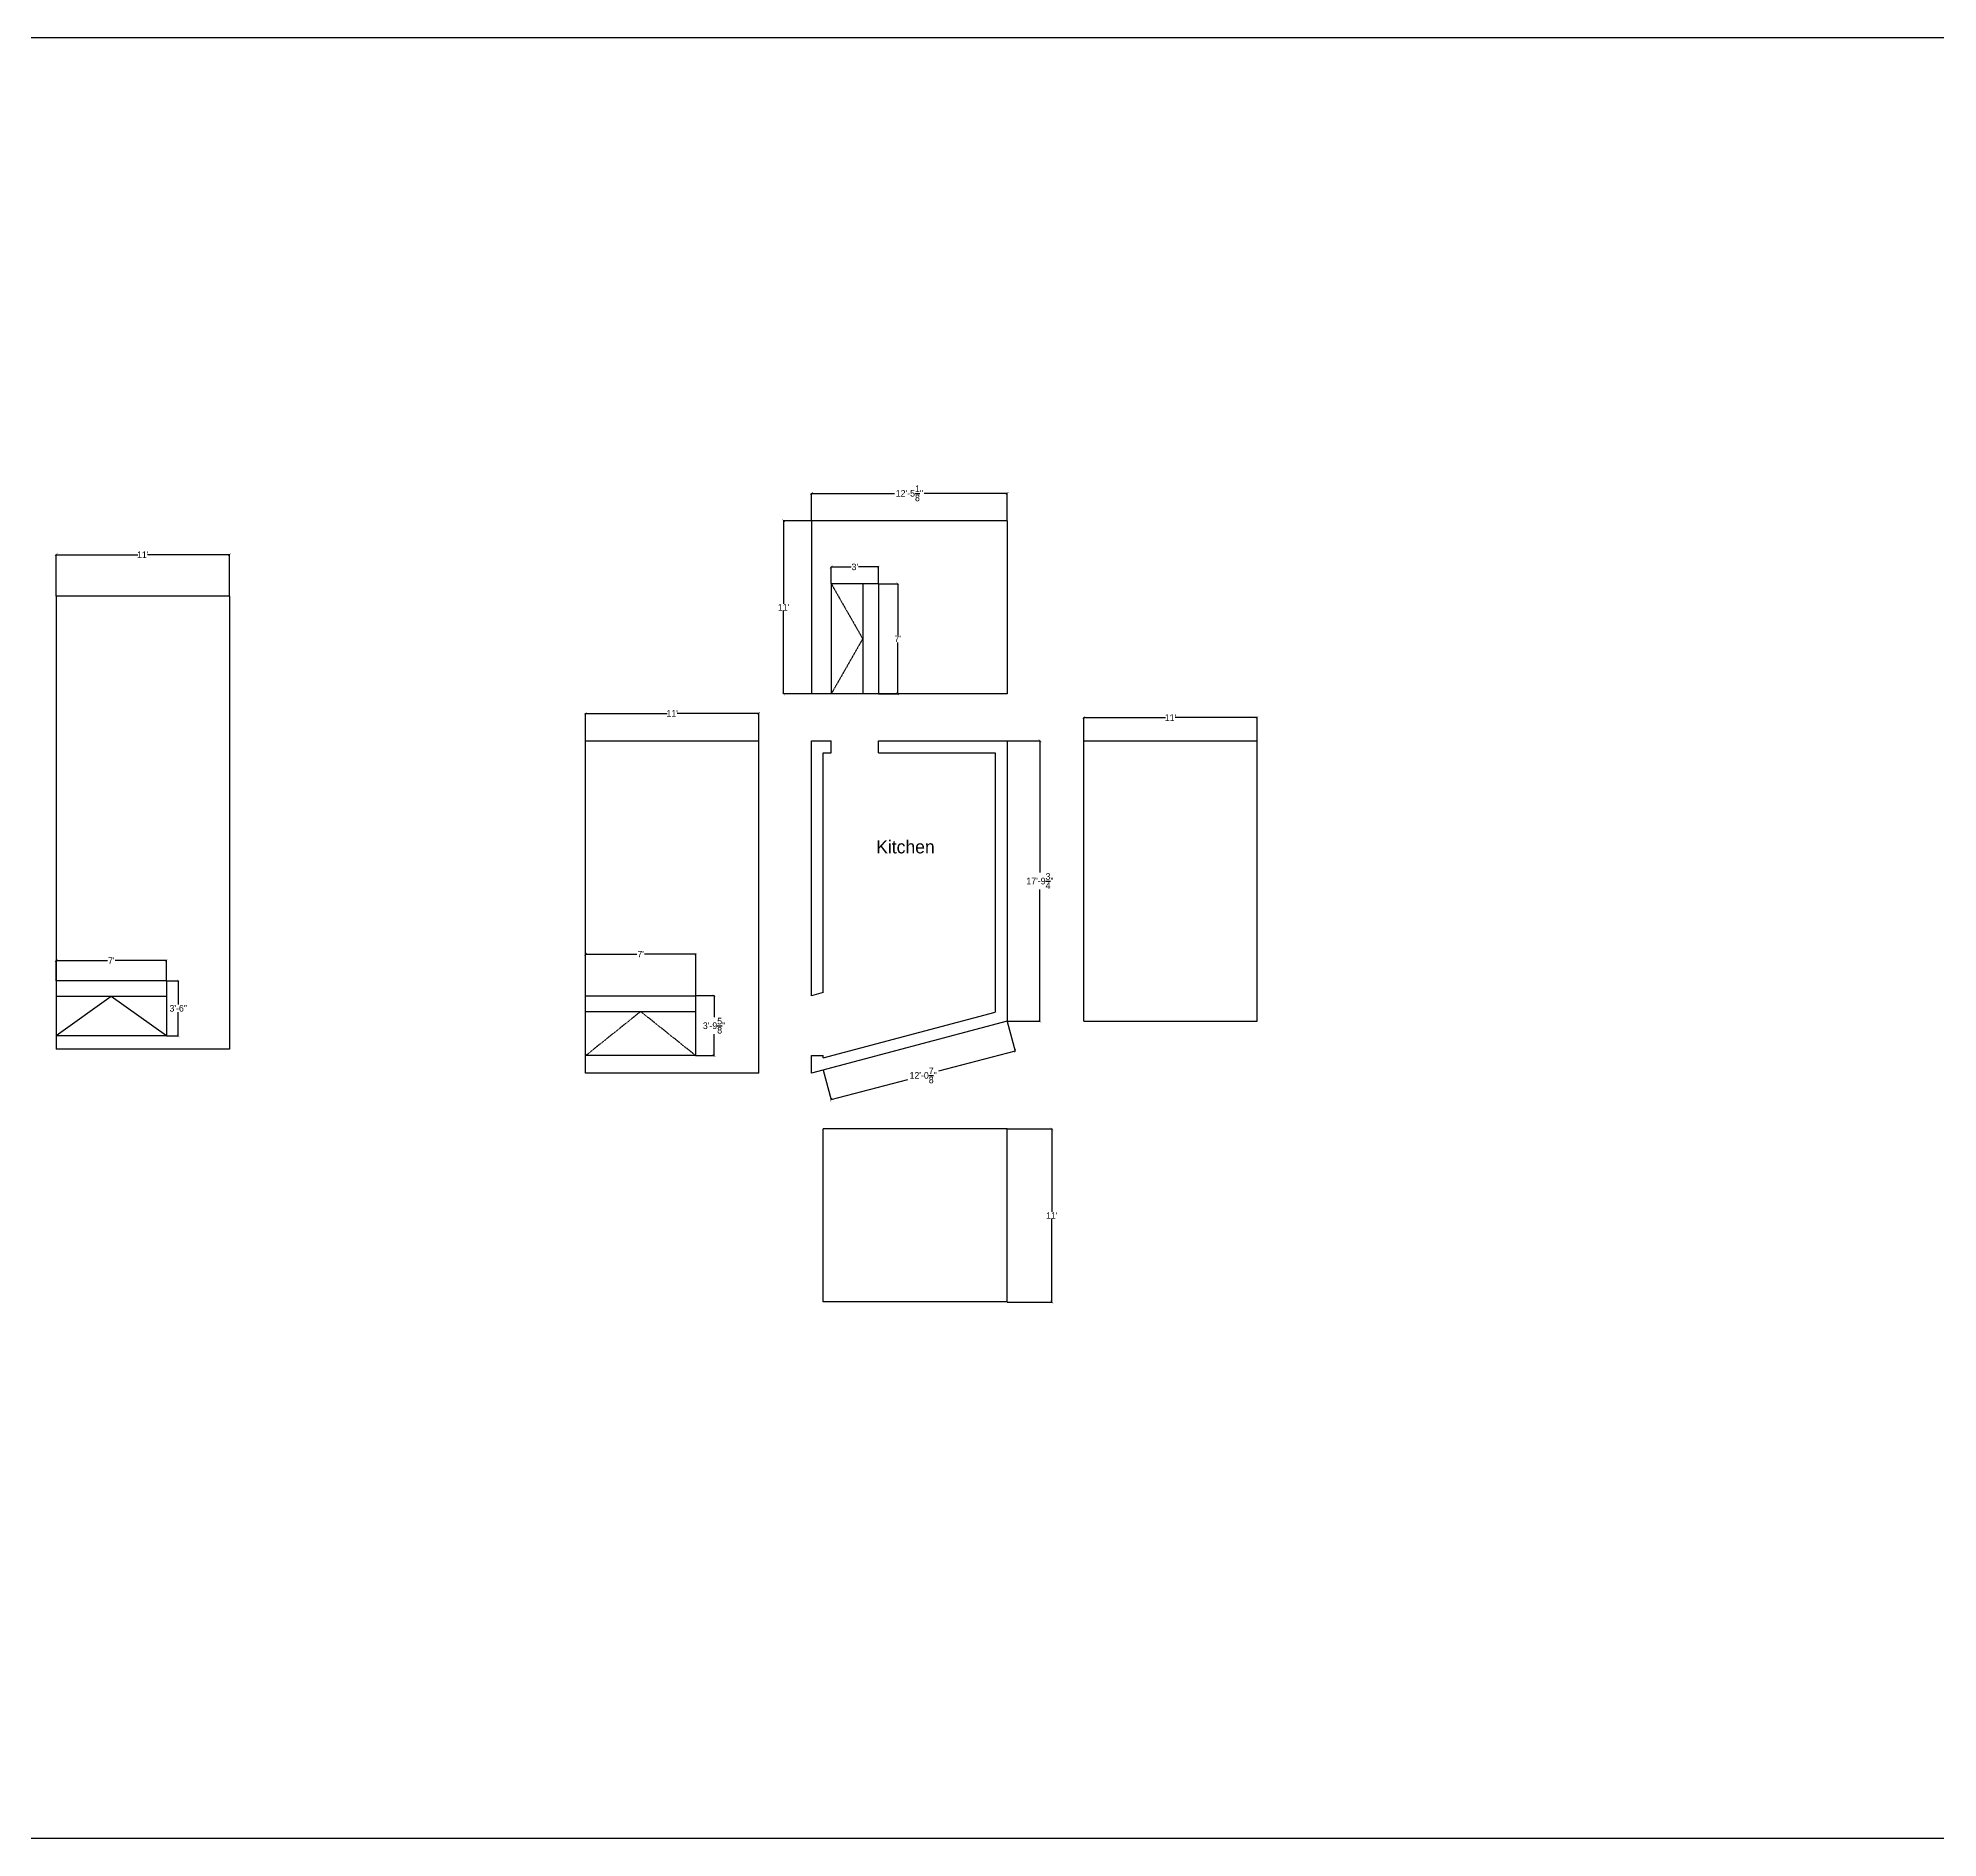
# Model space of a CAD drawing. Header units: inches. Extents: x -21847 to -712, y -8920 to 1030.
# Drawn here: x -9102 to -7654, y -1748 to -376 of the extents above; entities that cross this region are included whole.
import ezdxf

# ---------------------------------------------------------------- set-up
doc = ezdxf.new("R2010")
doc.units = ezdxf.units.IN
doc.header["$LTSCALE"] = 0.005
doc.header["$MEASUREMENT"] = 0
doc.header["$PDMODE"] = 67
doc.header["$PDSIZE"] = -1
doc.linetypes.add('ACAD_ISO02W100', pattern=[15, 12, -3])
doc.layers.add('DIMENIONS-1', color=7, linetype='Continuous')
doc.layers.add('TEXT-1', color=3, linetype='Continuous')
doc.styles.add('COMIC SANS MS', font='comic.ttf', dxfattribs={"height": 5})
doc.dimstyles.new('COMIC SANS MS', dxfattribs={"dimtxt": 5, "dimasz": 2, "dimexe": 0.18, "dimexo": 0.0625, "dimgap": 0.09, "dimtad": 0, "dimtih": 1, "dimtoh": 1, "dimdec": 3, "dimzin": 0, "dimdsep": 46, "dimlunit": 4, "dimtxsty": 'COMIC SANS MS', "dimblk": 'ARCHTICK', "dimcen": 0.09, "dimclrd": 13, "dimclre": 13, "dimclrt": 3, "dimadec": 0, "dimazin": 0, "dimtfac": 1, "dimtdec": 3, "dimtofl": 0, "dimtmove": 0, "dimatfit": 3, "dimfxl": 1, "dimtolj": 1, "dimtzin": 0, "dimarcsym": 0})

# ---------------------------------------------------------------- blocks, each defined once
blk = doc.blocks.new('_ArchTick')
at = {"color": 0, "linetype": 'ByBlock', "const_width": 0.15}
blk.add_lwpolyline([(-0.5, -0.5), (0.5, 0.5)], dxfattribs=at)
blk = doc.blocks.new('*D44')
at = {"layer": 'Defpoints', "color": 0, "transparency": 16777216}
for p in [(-8363.2, -1207.8), (-8363.2, -1339.8), (-8329.1, -1339.8)]:
    blk.add_point(p, dxfattribs=at)
at = {"layer": 'DIMENIONS-1', "color": 13, "lineweight": -2, "transparency": 16777216}
for p, q in [((-8363.1, -1207.8), (-8328.9, -1207.8)), ((-8329.1, -1207.8), (-8329.1, -1271)), ((-8329.1, -1339.8), (-8329.1, -1276.5)), ((-8363.1, -1339.8), (-8328.9, -1339.8))]:
    blk.add_line(p, q, dxfattribs=at)
at = {"layer": 'DIMENIONS-1', "color": 13, "lineweight": -2, "transparency": 16777216, "xscale": 2, "yscale": 2, "zscale": 2}
for p, rotation in [((-8329.1, -1207.8), 90), ((-8329.1, -1339.8), 270)]:
    blk.add_blockref('_ArchTick', p, dxfattribs=dict(at, rotation=rotation))
at = {"layer": 'DIMENIONS-1', "color": 3, "transparency": 16777216, "insert": (-8329.1, -1273.8), "char_height": 5, "attachment_point": 5, "style": 'COMIC SANS MS'}
blk.add_mtext("\\A1;11'", dxfattribs=at)
blk = doc.blocks.new('*D45')
at = {"layer": 'Defpoints', "color": 0, "transparency": 16777216}
for p in [(-8363.2, -1125.7), (-8357.2, -1148.5), (-8503.3, -1162.8)]:
    blk.add_point(p, dxfattribs=at)
at = {"layer": 'DIMENIONS-1', "color": 13, "lineweight": -2, "transparency": 16777216}
for p, q in [((-8363.2, -1125.8), (-8357.1, -1148.6)), ((-8357.2, -1148.5), (-8415.6, -1163.9)), ((-8503.3, -1162.9), (-8497.2, -1185.7)), ((-8497.3, -1185.5), (-8438.9, -1170.1))]:
    blk.add_line(p, q, dxfattribs=at)
at = {"layer": 'DIMENIONS-1', "color": 13, "lineweight": -2, "transparency": 16777216, "xscale": 2, "yscale": 2, "zscale": 2}
for p, rotation in [((-8357.2, -1148.5), 14.8199837450384), ((-8497.3, -1185.5), 194.8199837450384)]:
    blk.add_blockref('_ArchTick', p, dxfattribs=dict(at, rotation=rotation))
at = {"layer": 'DIMENIONS-1', "color": 3, "transparency": 16777216, "insert": (-8427.2, -1167), "char_height": 5, "attachment_point": 5, "style": 'COMIC SANS MS'}
blk.add_mtext('\\A1;12\'-0{\\H1x;\\S7/8;}"', dxfattribs=at)
blk = doc.blocks.new('*D46')
at = {"layer": 'Defpoints', "color": 0, "transparency": 16777216}
for p in [(-8172.7, -894.2), (-8304.7, -911.9), (-8172.7, -911.9)]:
    blk.add_point(p, dxfattribs=at)
at = {"layer": 'DIMENIONS-1', "color": 13, "lineweight": -2, "transparency": 16777216}
for p, q in [((-8304.7, -911.9), (-8304.7, -894)), ((-8304.7, -894.2), (-8242.4, -894.2)), ((-8172.7, -894.2), (-8235, -894.2)), ((-8172.7, -911.9), (-8172.7, -894))]:
    blk.add_line(p, q, dxfattribs=at)
at = {"layer": 'DIMENIONS-1', "color": 13, "lineweight": -2, "transparency": 16777216, "xscale": 2, "yscale": 2, "zscale": 2, "rotation": 180}
blk.add_blockref('_ArchTick', (-8304.7, -894.2), dxfattribs=at)
at = {"layer": 'DIMENIONS-1', "color": 13, "lineweight": -2, "transparency": 16777216, "xscale": 2, "yscale": 2, "zscale": 2}
blk.add_blockref('_ArchTick', (-8172.7, -894.2), dxfattribs=at)
at = {"layer": 'DIMENIONS-1', "color": 3, "transparency": 16777216, "insert": (-8238.7, -894.2), "char_height": 5, "attachment_point": 5, "style": 'COMIC SANS MS'}
blk.add_mtext("\\A1;11'", dxfattribs=at)
blk = doc.blocks.new('*D47')
at = {"layer": 'Defpoints', "color": 0, "transparency": 16777216}
for p in [(-8363.2, -911.9), (-8363.2, -1125.7), (-8338.2, -1125.7)]:
    blk.add_point(p, dxfattribs=at)
at = {"layer": 'DIMENIONS-1', "color": 13, "lineweight": -2, "transparency": 16777216}
for p, q in [((-8363.1, -911.9), (-8338.1, -911.9)), ((-8338.2, -911.9), (-8338.2, -1012.4)), ((-8338.2, -1125.7), (-8338.2, -1025.3)), ((-8363.1, -1125.7), (-8338.1, -1125.7))]:
    blk.add_line(p, q, dxfattribs=at)
at = {"layer": 'DIMENIONS-1', "color": 13, "lineweight": -2, "transparency": 16777216, "xscale": 2, "yscale": 2, "zscale": 2}
for p, rotation in [((-8338.2, -911.9), 90), ((-8338.2, -1125.7), 270)]:
    blk.add_blockref('_ArchTick', p, dxfattribs=dict(at, rotation=rotation))
at = {"layer": 'DIMENIONS-1', "color": 3, "transparency": 16777216, "insert": (-8338.2, -1018.8), "char_height": 5, "attachment_point": 5, "style": 'COMIC SANS MS'}
blk.add_mtext('\\A1;17\'-9{\\H1x;\\S3/4;}"', dxfattribs=at)
blk = doc.blocks.new('*D48')
at = {"layer": 'Defpoints', "color": 0, "transparency": 16777216}
for p in [(-8461.3, -779.3), (-8497.3, -792.1), (-8461.3, -792.1)]:
    blk.add_point(p, dxfattribs=at)
at = {"layer": 'DIMENIONS-1', "color": 13, "lineweight": -2, "transparency": 16777216}
for p, q in [((-8497.3, -792), (-8497.3, -779.2)), ((-8497.3, -779.3), (-8482.1, -779.3)), ((-8461.3, -779.3), (-8476.5, -779.3)), ((-8461.3, -792), (-8461.3, -779.2))]:
    blk.add_line(p, q, dxfattribs=at)
at = {"layer": 'DIMENIONS-1', "color": 13, "lineweight": -2, "transparency": 16777216, "xscale": 2, "yscale": 2, "zscale": 2, "rotation": 180}
blk.add_blockref('_ArchTick', (-8497.3, -779.3), dxfattribs=at)
at = {"layer": 'DIMENIONS-1', "color": 13, "lineweight": -2, "transparency": 16777216, "xscale": 2, "yscale": 2, "zscale": 2}
blk.add_blockref('_ArchTick', (-8461.3, -779.3), dxfattribs=at)
at = {"layer": 'DIMENIONS-1', "color": 3, "transparency": 16777216, "insert": (-8479.3, -779.3), "char_height": 5, "attachment_point": 5, "style": 'COMIC SANS MS'}
blk.add_mtext("\\A1;3'", dxfattribs=at)
blk = doc.blocks.new('*D49')
at = {"layer": 'Defpoints', "color": 0, "transparency": 16777216}
for p in [(-8461.3, -792.1), (-8461.3, -876.1), (-8446.6, -876.1)]:
    blk.add_point(p, dxfattribs=at)
at = {"layer": 'DIMENIONS-1', "color": 13, "lineweight": -2, "transparency": 16777216}
for p, q in [((-8461.2, -792.1), (-8446.4, -792.1)), ((-8446.6, -792.1), (-8446.6, -831.4)), ((-8446.6, -876.1), (-8446.6, -836.9)), ((-8461.2, -876.1), (-8446.4, -876.1))]:
    blk.add_line(p, q, dxfattribs=at)
at = {"layer": 'DIMENIONS-1', "color": 13, "lineweight": -2, "transparency": 16777216, "xscale": 2, "yscale": 2, "zscale": 2}
for p, rotation in [((-8446.6, -792.1), 90), ((-8446.6, -876.1), 270)]:
    blk.add_blockref('_ArchTick', p, dxfattribs=dict(at, rotation=rotation))
at = {"layer": 'DIMENIONS-1', "color": 3, "transparency": 16777216, "insert": (-8446.6, -834.1), "char_height": 5, "attachment_point": 5, "style": 'COMIC SANS MS'}
blk.add_mtext("\\A1;7'", dxfattribs=at)
blk = doc.blocks.new('*D50')
at = {"layer": 'Defpoints', "color": 0, "transparency": 16777216}
for p in [(-8512.3, -744.1), (-8533.6, -876.1), (-8512.3, -876.1)]:
    blk.add_point(p, dxfattribs=at)
at = {"layer": 'DIMENIONS-1', "color": 13, "lineweight": -2, "transparency": 16777216}
for p, q in [((-8512.4, -744.1), (-8533.7, -744.1)), ((-8533.6, -744.1), (-8533.6, -807.4)), ((-8533.6, -876.1), (-8533.6, -812.8)), ((-8512.4, -876.1), (-8533.7, -876.1))]:
    blk.add_line(p, q, dxfattribs=at)
at = {"layer": 'DIMENIONS-1', "color": 13, "lineweight": -2, "transparency": 16777216, "xscale": 2, "yscale": 2, "zscale": 2}
for p, rotation in [((-8533.6, -744.1), 90), ((-8533.6, -876.1), 270)]:
    blk.add_blockref('_ArchTick', p, dxfattribs=dict(at, rotation=rotation))
at = {"layer": 'DIMENIONS-1', "color": 3, "transparency": 16777216, "insert": (-8533.6, -810.1), "char_height": 5, "attachment_point": 5, "style": 'COMIC SANS MS'}
blk.add_mtext("\\A1;11'", dxfattribs=at)
blk = doc.blocks.new('*D51')
at = {"layer": 'Defpoints', "color": 0, "transparency": 16777216}
for p in [(-8512.3, -723.2), (-8512.3, -744.1), (-8363.2, -744.1)]:
    blk.add_point(p, dxfattribs=at)
at = {"layer": 'DIMENIONS-1', "color": 13, "lineweight": -2, "transparency": 16777216}
for p, q in [((-8512.3, -744), (-8512.3, -723)), ((-8512.3, -723.2), (-8449.1, -723.2)), ((-8363.2, -723.2), (-8426.4, -723.2)), ((-8363.2, -744), (-8363.2, -723))]:
    blk.add_line(p, q, dxfattribs=at)
at = {"layer": 'DIMENIONS-1', "color": 13, "lineweight": -2, "transparency": 16777216, "xscale": 2, "yscale": 2, "zscale": 2, "rotation": 180}
blk.add_blockref('_ArchTick', (-8512.3, -723.2), dxfattribs=at)
at = {"layer": 'DIMENIONS-1', "color": 13, "lineweight": -2, "transparency": 16777216, "xscale": 2, "yscale": 2, "zscale": 2}
blk.add_blockref('_ArchTick', (-8363.2, -723.2), dxfattribs=at)
at = {"layer": 'DIMENIONS-1', "color": 3, "transparency": 16777216, "insert": (-8437.7, -723.2), "char_height": 5, "attachment_point": 5, "style": 'COMIC SANS MS'}
blk.add_mtext('\\A1;12\'-5{\\H1x;\\S1/8;}"', dxfattribs=at)
blk = doc.blocks.new('*D54')
at = {"layer": 'Defpoints', "color": 0, "transparency": 16777216}
for p in [(-8684.5, -1074.6), (-8684.5, -1106.2), (-8600.5, -1106.2)]:
    blk.add_point(p, dxfattribs=at)
at = {"layer": 'DIMENIONS-1', "color": 13, "lineweight": -2, "transparency": 16777216}
for p, q in [((-8684.5, -1106.2), (-8684.5, -1074.5)), ((-8684.5, -1074.6), (-8645.4, -1074.6)), ((-8600.5, -1074.6), (-8639.6, -1074.6)), ((-8600.5, -1106.2), (-8600.5, -1074.5))]:
    blk.add_line(p, q, dxfattribs=at)
at = {"layer": 'DIMENIONS-1', "color": 13, "lineweight": -2, "transparency": 16777216, "xscale": 2, "yscale": 2, "zscale": 2, "rotation": 180}
blk.add_blockref('_ArchTick', (-8684.5, -1074.6), dxfattribs=at)
at = {"layer": 'DIMENIONS-1', "color": 13, "lineweight": -2, "transparency": 16777216, "xscale": 2, "yscale": 2, "zscale": 2}
blk.add_blockref('_ArchTick', (-8600.5, -1074.6), dxfattribs=at)
at = {"layer": 'DIMENIONS-1', "color": 3, "transparency": 16777216, "insert": (-8642.5, -1074.6), "char_height": 5, "attachment_point": 5, "style": 'COMIC SANS MS'}
blk.add_mtext("\\A1;7'", dxfattribs=at)
blk = doc.blocks.new('*D55')
at = {"layer": 'Defpoints', "color": 0, "transparency": 16777216}
for p in [(-8600.5, -1106.2), (-8600.5, -1151.9), (-8586.6, -1151.9)]:
    blk.add_point(p, dxfattribs=at)
at = {"layer": 'DIMENIONS-1', "color": 13, "lineweight": -2, "transparency": 16777216}
for p, q in [((-8600.4, -1106.2), (-8586.4, -1106.2)), ((-8586.6, -1106.2), (-8586.6, -1122.6)), ((-8586.6, -1151.9), (-8586.6, -1135.5)), ((-8600.4, -1151.9), (-8586.4, -1151.9))]:
    blk.add_line(p, q, dxfattribs=at)
at = {"layer": 'DIMENIONS-1', "color": 13, "lineweight": -2, "transparency": 16777216, "xscale": 2, "yscale": 2, "zscale": 2}
for p, rotation in [((-8586.6, -1106.2), 90), ((-8586.6, -1151.9), 270)]:
    blk.add_blockref('_ArchTick', p, dxfattribs=dict(at, rotation=rotation))
at = {"layer": 'DIMENIONS-1', "color": 3, "transparency": 16777216, "insert": (-8586.6, -1129.1), "char_height": 5, "attachment_point": 5, "style": 'COMIC SANS MS'}
blk.add_mtext('\\A1;3\'-9{\\H1x;\\S5/8;}"', dxfattribs=at)
blk = doc.blocks.new('*D56')
at = {"layer": 'Defpoints', "color": 0, "transparency": 16777216}
for p in [(-8684.5, -891), (-8684.5, -911.9), (-8552.5, -911.9)]:
    blk.add_point(p, dxfattribs=at)
at = {"layer": 'DIMENIONS-1', "color": 13, "lineweight": -2, "transparency": 16777216}
for p, q in [((-8684.5, -911.9), (-8684.5, -890.8)), ((-8684.5, -891), (-8622.2, -891)), ((-8552.5, -891), (-8614.8, -891)), ((-8552.5, -911.9), (-8552.5, -890.8))]:
    blk.add_line(p, q, dxfattribs=at)
at = {"layer": 'DIMENIONS-1', "color": 13, "lineweight": -2, "transparency": 16777216, "xscale": 2, "yscale": 2, "zscale": 2, "rotation": 180}
blk.add_blockref('_ArchTick', (-8684.5, -891), dxfattribs=at)
at = {"layer": 'DIMENIONS-1', "color": 13, "lineweight": -2, "transparency": 16777216, "xscale": 2, "yscale": 2, "zscale": 2}
blk.add_blockref('_ArchTick', (-8552.5, -891), dxfattribs=at)
at = {"layer": 'DIMENIONS-1', "color": 3, "transparency": 16777216, "insert": (-8618.5, -891), "char_height": 5, "attachment_point": 5, "style": 'COMIC SANS MS'}
blk.add_mtext("\\A1;11'", dxfattribs=at)
blk = doc.blocks.new('*D82')
at = {"layer": 'Defpoints', "color": 0, "transparency": 16777216}
for p in [(-9088, -770), (-9088, -801.7), (-8956, -801.7)]:
    blk.add_point(p, dxfattribs=at)
at = {"layer": 'DIMENIONS-1', "color": 13, "lineweight": -2, "transparency": 16777216}
for p, q in [((-9088, -801.7), (-9088, -769.8)), ((-9088, -770), (-9025.7, -770)), ((-8956, -770), (-9018.3, -770)), ((-8956, -801.7), (-8956, -769.8))]:
    blk.add_line(p, q, dxfattribs=at)
at = {"layer": 'DIMENIONS-1', "color": 13, "lineweight": -2, "transparency": 16777216, "xscale": 2, "yscale": 2, "zscale": 2, "rotation": 180}
blk.add_blockref('_ArchTick', (-9088, -770), dxfattribs=at)
at = {"layer": 'DIMENIONS-1', "color": 13, "lineweight": -2, "transparency": 16777216, "xscale": 2, "yscale": 2, "zscale": 2}
blk.add_blockref('_ArchTick', (-8956, -770), dxfattribs=at)
at = {"layer": 'DIMENIONS-1', "color": 3, "transparency": 16777216, "insert": (-9022, -770), "char_height": 5, "attachment_point": 5, "style": 'COMIC SANS MS'}
blk.add_mtext("\\A1;11'", dxfattribs=at)
blk = doc.blocks.new('*D83')
at = {"layer": 'Defpoints', "color": 0, "transparency": 16777216}
for p in [(-9088, -1079.5), (-9088, -1094.9), (-9004, -1094.9)]:
    blk.add_point(p, dxfattribs=at)
at = {"layer": 'DIMENIONS-1', "color": 13, "lineweight": -2, "transparency": 16777216}
for p, q in [((-9088, -1094.8), (-9088, -1079.3)), ((-9088, -1079.5), (-9048.9, -1079.5)), ((-9004, -1079.5), (-9043.1, -1079.5)), ((-9004, -1094.8), (-9004, -1079.3))]:
    blk.add_line(p, q, dxfattribs=at)
at = {"layer": 'DIMENIONS-1', "color": 13, "lineweight": -2, "transparency": 16777216, "xscale": 2, "yscale": 2, "zscale": 2, "rotation": 180}
blk.add_blockref('_ArchTick', (-9088, -1079.5), dxfattribs=at)
at = {"layer": 'DIMENIONS-1', "color": 13, "lineweight": -2, "transparency": 16777216, "xscale": 2, "yscale": 2, "zscale": 2}
blk.add_blockref('_ArchTick', (-9004, -1079.5), dxfattribs=at)
at = {"layer": 'DIMENIONS-1', "color": 3, "transparency": 16777216, "insert": (-9046, -1079.5), "char_height": 5, "attachment_point": 5, "style": 'COMIC SANS MS'}
blk.add_mtext("\\A1;7'", dxfattribs=at)
blk = doc.blocks.new('*D84')
at = {"layer": 'Defpoints', "color": 0, "transparency": 16777216}
for p in [(-9004, -1094.9), (-9004, -1136.9), (-8995, -1136.9)]:
    blk.add_point(p, dxfattribs=at)
at = {"layer": 'DIMENIONS-1', "color": 13, "lineweight": -2, "transparency": 16777216}
for p, q in [((-9003.9, -1094.9), (-8994.8, -1094.9)), ((-8995, -1094.9), (-8995, -1113)), ((-8995, -1136.9), (-8995, -1118.7)), ((-9003.9, -1136.9), (-8994.8, -1136.9))]:
    blk.add_line(p, q, dxfattribs=at)
at = {"layer": 'DIMENIONS-1', "color": 13, "lineweight": -2, "transparency": 16777216, "xscale": 2, "yscale": 2, "zscale": 2}
for p, rotation in [((-8995, -1094.9), 90), ((-8995, -1136.9), 270)]:
    blk.add_blockref('_ArchTick', p, dxfattribs=dict(at, rotation=rotation))
at = {"layer": 'DIMENIONS-1', "color": 3, "transparency": 16777216, "insert": (-8995, -1115.9), "char_height": 5, "attachment_point": 5, "style": 'COMIC SANS MS'}
blk.add_mtext('\\A1;3\'-6"', dxfattribs=at)

msp = doc.modelspace()

# ---------------------------------------------------------------- linework, layer by layer
for p, q in [((-8512.3018, -744.1077), (-8512.3018, -876.1077)), ((-8363.1952, -744.1077), (-8512.3018, -744.1077)), ((-8363.1952, -744.1077), (-8363.1952, -876.1077)), ((-8497.3018, -792.1077), (-8497.3018, -876.1077)), ((-8461.3018, -792.1077), (-8497.3018, -792.1077)), ((-8473.3018, -792.1077), (-8473.3018, -876.1077)), ((-8461.3018, -792.1077), (-8461.3018, -876.1077)), ((-8956, -801.7191), (-9088, -801.7191)), ((-9088, -801.7191), (-9088, -1146.8903)), ((-8956, -801.7191), (-8956, -1146.8903)), ((-8363.1952, -876.1077), (-8512.3018, -876.1077)), ((-8684.5, -911.9399), (-8552.5, -911.9399)), ((-8684.5, -1165.1971), (-8684.5, -911.9399)), ((-8552.5, -1165.1971), (-8552.5, -911.9399)), ((-8512.3018, -1106.2357), (-8512.3018, -911.9399)), ((-8512.3018, -911.9399), (-8497.3018, -911.9399)), ((-8497.3018, -920.9399), (-8497.3018, -911.9399)), ((-8461.3018, -920.9399), (-8461.3018, -911.9399)), ((-8461.3018, -911.9399), (-8363.1952, -911.9399)), ((-8363.1952, -911.9399), (-8363.1952, -1125.7457)), ((-8304.705, -1125.7457), (-8304.705, -911.9399)), ((-8304.705, -911.9399), (-8172.705, -911.9399)), ((-8172.705, -1125.7457), (-8172.705, -911.9399)), ((-8503.3018, -1103.8544), (-8503.3018, -920.9399)), ((-8503.3018, -920.9399), (-8497.3018, -920.9399)), ((-8461.3018, -920.9399), (-8372.1952, -920.9399)), ((-8372.1952, -920.9399), (-8372.1952, -1118.8173)), ((-9004, -1094.8573), (-9088, -1094.8573)), ((-9004, -1094.8573), (-9004, -1136.8573)), ((-9004, -1106.8573), (-9088, -1106.8573)), ((-9046, -1106.8573), (-9088, -1136.8573)), ((-9004, -1136.8573), (-9046, -1106.8573)), ((-8684.5, -1106.2357), (-8600.5, -1106.2357)), ((-8600.5, -1151.8874), (-8600.5, -1106.2357)), ((-8503.3018, -1103.8544), (-8512.3018, -1106.2357)), ((-8684.5, -1118.2357), (-8600.5, -1118.2357)), ((-8363.1952, -1125.7457), (-8512.3018, -1165.1971)), ((-8503.3018, -1153.5061), (-8372.1952, -1118.8173)), ((-8304.705, -1125.7457), (-8172.705, -1125.7457)), ((-9004, -1136.8573), (-9088, -1136.8573)), ((-8956, -1146.8903), (-9088, -1146.8903)), ((-8600.5, -1151.8874), (-8684.5, -1151.8874)), ((-8512.3018, -1165.1971), (-8512.3018, -1151.8874)), ((-8512.3018, -1151.8874), (-8503.3018, -1151.8874)), ((-8503.3018, -1153.5061), (-8503.3018, -1151.8874)), ((-8552.5, -1165.1971), (-8684.5, -1165.1971)), ((-8503.3018, -1339.7575), (-8503.3018, -1207.7575)), ((-8363.1952, -1207.7575), (-8503.3018, -1207.7575)), ((-8363.1952, -1339.7575), (-8363.1952, -1207.7575)), ((-8363.1952, -1339.7575), (-8503.3018, -1339.7575))]:
    msp.add_line(p, q)
at = {"linetype": 'ACAD_ISO02W100'}
for p, q in [((-8497.3018, -792.1077), (-8473.3018, -834.1077)), ((-8473.3018, -834.1077), (-8497.3018, -876.1077)), ((-8684.5, -1151.8874), (-8642.5, -1118.2357)), ((-8642.5, -1118.2357), (-8600.5, -1151.8874))]:
    msp.add_line(p, q, dxfattribs=at)
msp.add_lwpolyline([(-5992.5, -376), (-12755.5, -376), (-12755.5, -1748.5), (-5992.5, -1748.5)], close=True)

# ---------------------------------------------------------------- texts
at = {"layer": 'TEXT-1', "insert": (-8463, -987.7355), "char_height": 10, "attachment_point": 1, "style": 'COMIC SANS MS'}
msp.add_mtext_dynamic_manual_height_columns('Kitchen', width=85, gutter_width=50, heights=[0], dxfattribs=at)

# ---------------------------------------------------------------- dimensions: what is measured, and where the dimension line sits
at = {"layer": 'DIMENIONS-1'}
for base, p1, p2, picture, middle in [((-8512.3018, -723.205), (-8363.1952, -744.1077), (-8512.3018, -744.1077), '*D51', (-8437.7485, -723.205)), ((-9088, -770.0029), (-8956, -801.7191), (-9088, -801.7191), '*D82', (-9022, -770.0029)), ((-8461.3018, -779.3306), (-8497.3018, -792.1077), (-8461.3018, -792.1077), '*D48', (-8479.3018, -779.3306)), ((-8684.5, -890.9685), (-8552.5, -911.9399), (-8684.5, -911.9399), '*D56', (-8618.5, -890.9685)), ((-8172.705, -894.2165), (-8304.705, -911.9399), (-8172.705, -911.9399), '*D46', (-8238.705, -894.2165)), ((-8684.5, -1074.6416), (-8600.5, -1106.2357), (-8684.5, -1106.2357), '*D54', (-8642.5, -1074.6416)), ((-9088, -1079.5029), (-9004, -1094.8573), (-9088, -1094.8573), '*D83', (-9046, -1079.5029))]:
    dim = msp.add_linear_dim(base=base, p1=p1, p2=p2, dimstyle='COMIC SANS MS', override={"dimtfillclr": 2}, dxfattribs=at)
    dim.commit()
    dim.dimension.update_dxf_attribs({"geometry": picture, "text_midpoint": middle})
for base, p1, p2, angle, picture, middle in [((-8533.5593, -876.1077), (-8512.3018, -744.1077), (-8512.3018, -876.1077), 90, '*D50', (-8533.5593, -810.1077)), ((-8446.5514, -876.1077), (-8461.3018, -792.1077), (-8461.3018, -876.1077), 90, '*D49', (-8446.5514, -834.1077)), ((-8995, -1136.8573), (-9004, -1094.8573), (-9004, -1136.8573), 270, '*D84', (-8995, -1115.8573)), ((-8586.6114, -1151.8874), (-8600.5, -1106.2357), (-8600.5, -1151.8874), 270, '*D55', (-8586.6114, -1129.0615)), ((-8329.1114, -1339.7575), (-8363.1952, -1207.7575), (-8363.1952, -1339.7575), 90, '*D44', (-8329.1114, -1273.7575))]:
    dim = msp.add_linear_dim(base=base, p1=p1, p2=p2, angle=angle, dimstyle='COMIC SANS MS', override={"dimtfillclr": 2}, dxfattribs=at)
    dim.commit()
    dim.dimension.update_dxf_attribs({"geometry": picture, "text_midpoint": middle})
for p1, distance, picture, middle in [((-8363.1952, -911.9399), 24.9588, '*D47', (-8338.2364, -1018.8428)), ((-8503.3018, -1162.8158), -23.5119, '*D45', (-8427.2346, -1167.0105))]:
    dim = msp.add_aligned_dim(p1=p1, p2=(-8363.1952, -1125.7457), distance=distance, dimstyle='COMIC SANS MS', override={"dimtfillclr": 2}, dxfattribs=at)
    dim.commit()
    dim.dimension.update_dxf_attribs({"geometry": picture, "text_midpoint": middle})

doc.saveas('drawing.dxf')
